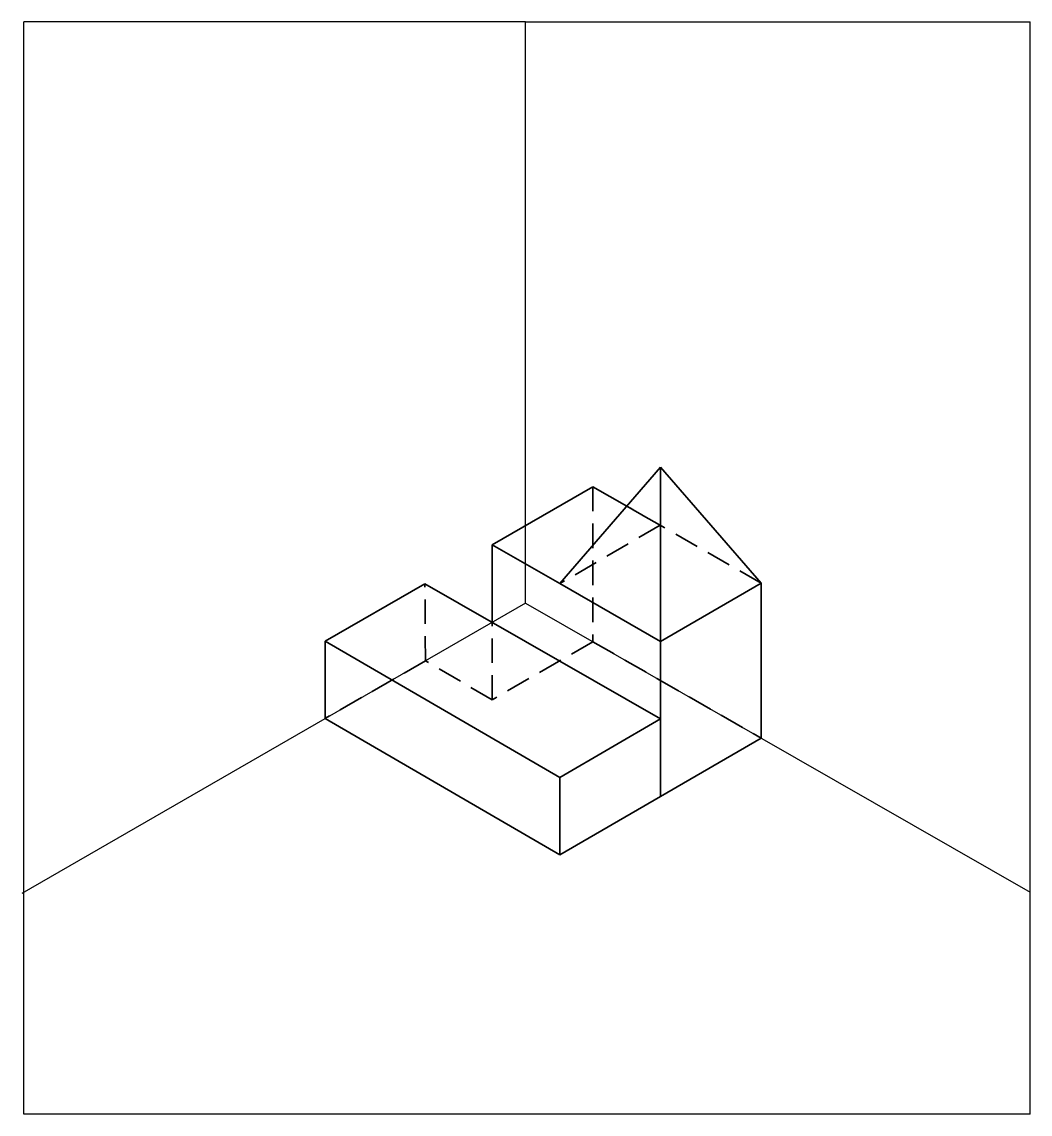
# Model space of a CAD drawing. Header units: millimetres. Extents: x 1170 to 1430, y 68 to 350.
import ezdxf

# ---------------------------------------------------------------- set-up
doc = ezdxf.new("R2010")
doc.units = ezdxf.units.MM
doc.linetypes.add('NASCOSTA', pattern=[9.525, 6.35, -3.175])
doc.layers.add('Linea spessa', color=7, linetype='Continuous', lineweight=35)
doc.layers.add('Squadratura', color=6, linetype='Continuous', lineweight=25)

msp = doc.modelspace()

# ---------------------------------------------------------------- linework, layer by layer
at = {"layer": 'Linea spessa'}
for p, q in [((1308.55, 205.06), (1334.54, 235.09)), ((1360.48, 205.2), (1334.54, 235.09)), ((1334.54, 235.09), (1334.54, 190.13)), ((1317.1, 230.07), (1291.13, 215.06)), ((1317.1, 230.07), (1325.86, 225.06)), ((1291.13, 215.06), (1308.54, 205.06)), ((1291.13, 215.06), (1291.13, 195.06)), ((1273.76, 205.04), (1248.07, 190.23)), ((1334.54, 170.13), (1273.76, 205.04)), ((1334.54, 190.13), (1308.55, 205.06)), ((1360.48, 205.2), (1334.54, 190.13)), ((1360.48, 165.2), (1360.48, 205.2)), ((1248.07, 170.23), (1248.07, 190.23)), ((1248.07, 190.23), (1308.6, 155.07)), ((1334.54, 190.13), (1334.54, 150.13)), ((1308.6, 135.07), (1248.07, 170.23)), ((1334.54, 170.13), (1308.6, 155.07)), ((1308.6, 135.07), (1360.48, 165.2)), ((1308.6, 155.07), (1308.6, 135.07))]:
    msp.add_line(p, q, dxfattribs=at)
at = {"layer": 'Linea spessa', "linetype": 'NASCOSTA'}
for p, q in [((1317.1, 230.07), (1317.1, 190.07)), ((1360.48, 205.2), (1325.86, 225.06)), ((1325.86, 225.06), (1334.45, 220.13)), ((1334.45, 220.13), (1308.54, 205.06)), ((1273.91, 185.12), (1273.76, 205.04)), ((1291.13, 175.06), (1291.13, 195.05)), ((1317.1, 190.07), (1291.13, 175.06)), ((1317.1, 190.07), (1360.48, 165.2)), ((1273.91, 185.12), (1248.15, 170.36)), ((1291.13, 175.06), (1273.91, 185.12))]:
    msp.add_line(p, q, dxfattribs=at)
at = {"layer": 'Squadratura'}
for p, q in [((1170.33, 68.16), (1170.33, 350.02)), ((1299.75, 350.02), (1170.33, 350.02)), ((1299.75, 200.02), (1299.75, 350.02)), ((1299.75, 350.02), (1429.88, 350.02)), ((1429.88, 68.16), (1429.88, 350.02)), ((1299.75, 200.02), (1169.8, 125.1)), ((1299.75, 200.02), (1429.88, 125.41)), ((1429.88, 68.16), (1170.33, 68.16))]:
    msp.add_line(p, q, dxfattribs=at)

doc.saveas('drawing.dxf')
